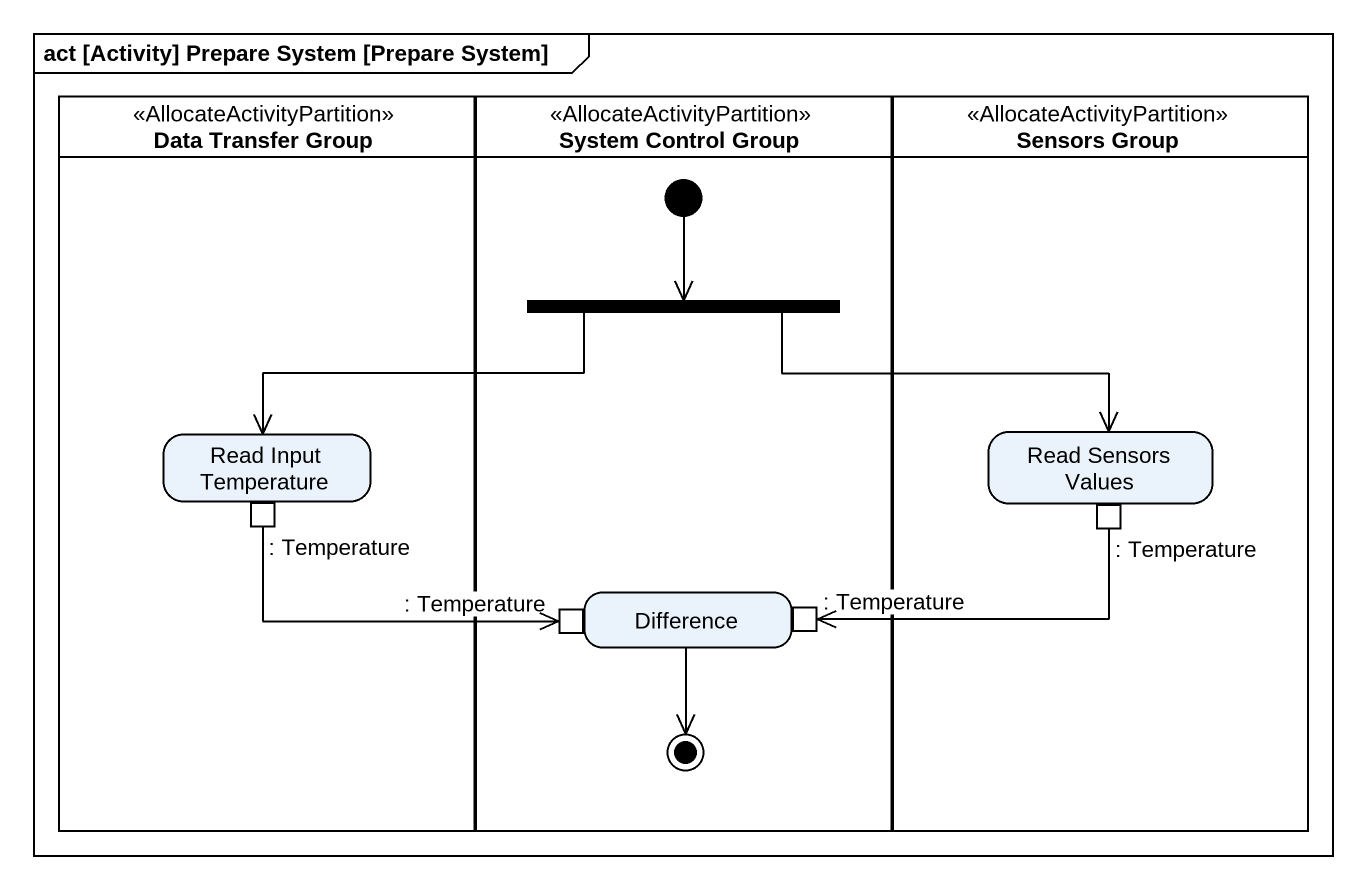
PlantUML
@startuml
mainframe act [Activity] Prepare System [Prepare System]
hide empty description
state "Data Transfer Group" as Data_Transfer_Group <<AllocateActivityPartition>> {
  state "Read Input Temperature" as Read_Input_Temperature {
    state ": Temperature" as Temperature <<outputPin>>
  }
}
state "System Control Group" as System_Control_Group <<AllocateActivityPartition>> {
  state fork1 <<fork>>
  state Difference {
    state ": Temperature" as Temperature_3 <<inputPin>>
    state ": Temperature" as Temperature_4 <<inputPin>>
  }
  [*] --> fork1
  Difference --> [*]
}
state "Sensors Group" as Sensors_Group <<AllocateActivityPartition>> {
  state "Read Sensors Values" as Read_Sensors_Values {
    state ": Temperature" as Temperature_2 <<outputPin>>
  }
}
fork1 -left-> Read_Input_Temperature
fork1 -right-> Read_Sensors_Values
Temperature -right-> Temperature_3
Temperature_2 -left-> Temperature_4
@enduml
